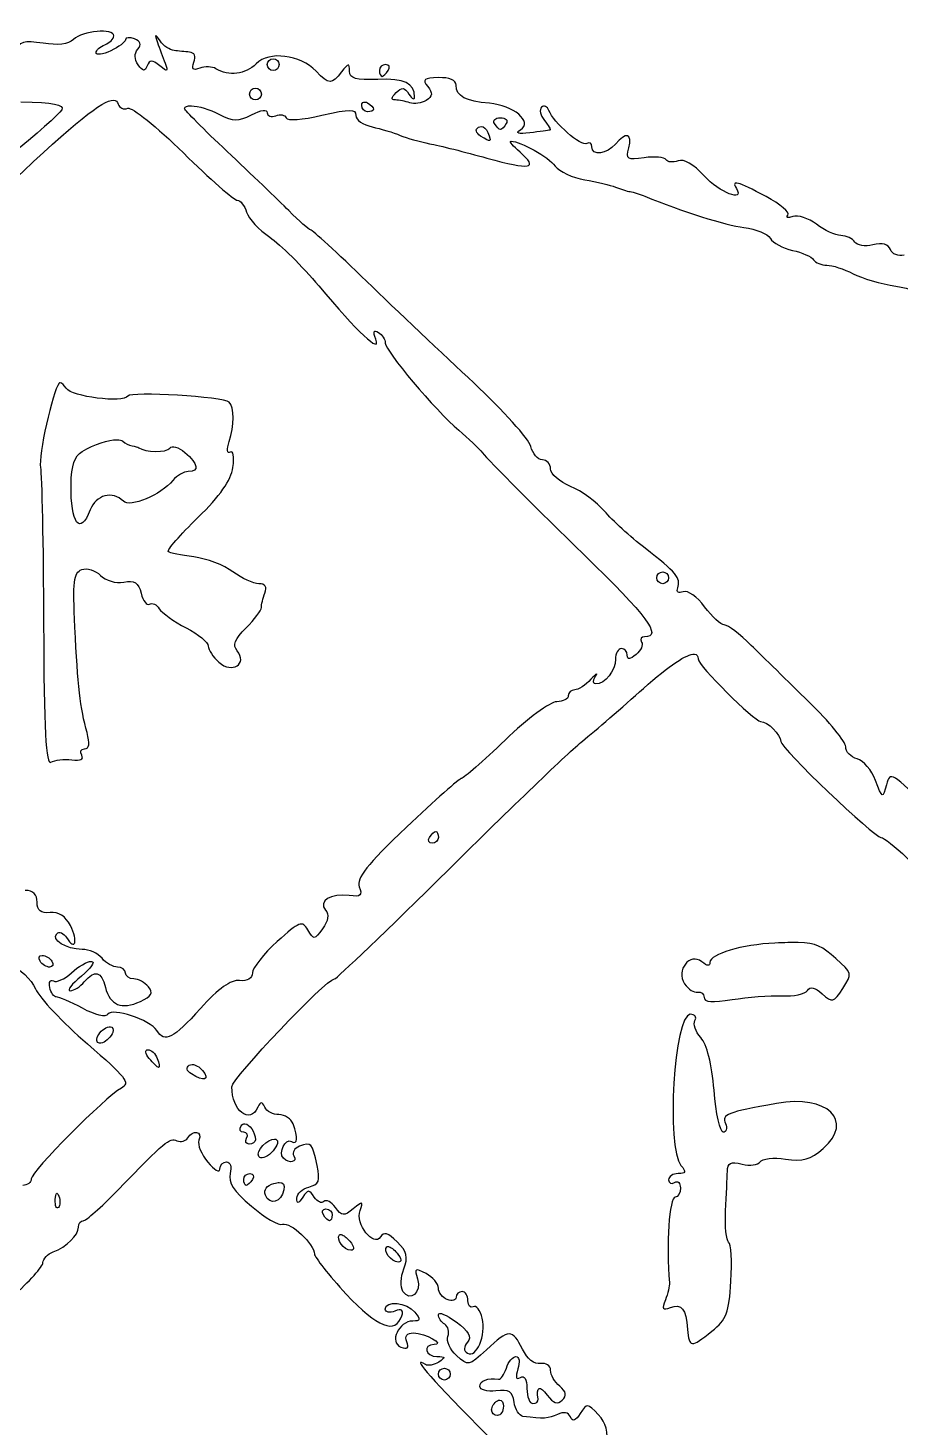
# Model space of a CAD drawing. Extents: x 1 to 209, y 3 to 284.
# Drawn here: x 139.62 to 161.91, y 199.59 to 235.37 of the extents above; entities that cross this region are included whole.
import ezdxf

# ---------------------------------------------------------------- set-up
doc = ezdxf.new("R2010")
doc.units = 0
doc.layers.add('Layer_1', color=7, linetype='CONTINUOUS')

msp = doc.modelspace()

# ---------------------------------------------------------------- linework, layer by layer
at = {"layer": 'Layer_1', "color": 7}
for points in [[(145.886842, 234.582588), (145.886842, 234.582588)], [(148.761427, 234.431553), (148.761427, 234.431553)], [(145.434293, 233.828524), (145.434293, 233.828524)], [(141.801785, 233.519843), (141.801785, 233.519843)], [(143.797734, 233.377078), (143.797734, 233.377078)], [(148.241631, 233.474645), (148.241631, 233.474645)], [(151.693894, 233.073909), (151.693894, 233.073909)], [(151.199452, 232.846811), (151.199452, 232.846811)], [(140.446895, 226.293964), (140.446895, 226.293964)], [(141.892734, 224.840409), (141.892734, 224.840409)], [(155.841787, 221.459805), (155.841787, 221.459805)], [(156.652626, 219.356919), (156.652626, 219.356919)], [(150.043555, 214.823174), (150.043555, 214.823174)], [(159.302317, 211.98276), (159.302317, 211.98276)], [(139.986631, 211.65534), (139.986631, 211.65534)], [(156.546793, 210.147215), (156.546793, 210.147215)], [(141.727922, 209.828611), (141.727922, 209.828611)], [(142.68483, 209.242119), (142.68483, 209.242119)], [(143.814823, 208.862881), (143.814823, 208.862881)], [(143.931129, 207.126003), (143.931129, 207.126003)], [(145.166402, 207.348693), (145.166402, 207.348693)], [(145.92267, 206.958984), (145.92267, 206.958984)], [(145.292631, 206.074835), (145.292631, 206.074835)], [(146.041731, 205.84498), (146.041731, 205.84498)], [(140.348231, 205.564961), (140.348231, 205.564961)], [(147.235664, 205.16974), (147.235664, 205.16974)], [(147.626476, 204.513243), (147.626476, 204.513243)], [(148.833637, 204.211728), (148.833637, 204.211728)], [(150.261286, 201.096811), (150.261286, 201.096811)], [(151.677356, 200.284869), (151.677356, 200.284869)]]:
    msp.add_lwpolyline(points, dxfattribs=at)
for points in [[(140.005923, 234.976705), (139.51848, 235.054658), (139.401158, 235.01936), (139.257374, 234.750707)], [(140.783138, 235.073719), (140.654309, 234.951271), (140.379492, 234.916976), (140.005923, 234.976705)], [(141.812258, 235.165221), (141.812256, 235.367507), (141.017972, 235.296912), (140.783138, 235.073719)], [(141.586258, 234.939223), (141.710695, 234.986978), (141.812258, 235.088448), (141.812258, 235.165221)], [(142.11267, 235.068207), (142.112105, 235.008596), (141.942391, 234.88132), (141.735638, 234.785435)], [(142.34418, 235.08805), (142.217623, 235.136615), (142.113234, 235.12783), (142.11267, 235.068207)], [(142.427966, 234.82402), (142.526887, 234.943208), (142.500025, 235.028245), (142.34418, 235.08805)], [(142.999576, 235.035134), (142.865399, 235.224807), (142.853864, 235.218942), (142.92902, 234.997652)], [(143.353454, 234.788742), (143.246994, 234.799918), (143.087598, 234.910693), (142.999576, 235.035134)], [(141.359709, 234.731415), (141.359709, 234.797692), (141.461817, 234.891468), (141.586258, 234.939223)], [(141.735638, 234.785435), (141.528887, 234.689533), (141.359709, 234.665138), (141.359709, 234.731415)], [(142.435682, 234.426592), (142.336179, 234.569808), (142.333382, 234.710064), (142.427966, 234.82402)], [(142.92902, 234.997652), (142.978327, 234.852474), (143.065483, 234.614766), (143.122495, 234.469589)], [(143.751433, 234.751258), (143.638857, 234.760825), (143.459914, 234.777561), (143.353454, 234.788742)], [(143.862778, 234.490535), (143.919239, 234.637674), (143.875365, 234.740703), (143.751433, 234.751258)], [(146.984311, 234.259576), (146.571784, 234.687569), (145.786458, 234.786479), (145.452482, 234.4525)], [(142.667742, 234.400687), (142.606135, 234.247959), (142.556151, 234.253203), (142.435682, 234.426592)], [(142.986345, 234.400687), (142.790353, 234.559922), (142.731981, 234.559922), (142.667742, 234.400687)], [(143.122495, 234.469589), (143.211067, 234.244042), (143.191267, 234.23421), (142.986345, 234.400687)], [(144.011055, 234.340051), (143.833856, 234.272056), (143.794364, 234.312252), (143.862778, 234.490535)], [(144.425018, 234.32627), (144.330262, 234.384769), (144.143922, 234.391043), (144.011055, 234.340051)], [(145.452482, 234.4525), (145.177812, 234.177827), (144.750519, 234.125102), (144.425018, 234.32627)], [(145.735808, 234.431553), (145.735808, 234.514513), (145.80388, 234.582588), (145.886842, 234.582588)], [(145.886842, 234.281073), (145.803882, 234.281073), (145.735808, 234.348591), (145.735808, 234.431553)], [(145.886842, 234.582588), (145.969798, 234.582588), (146.037873, 234.514513), (146.037873, 234.431553)], [(146.037873, 234.431553), (146.037873, 234.348591), (145.969795, 234.281073), (145.886842, 234.281073)], [(147.840898, 234.264534), (147.836692, 234.477352), (147.811569, 234.475075), (147.635846, 234.243591)], [(148.761427, 234.431553), (148.673572, 234.431553), (148.602127, 234.364032), (148.602127, 234.281073)], [(148.828125, 234.281073), (148.879396, 234.364032), (148.849292, 234.431553), (148.761427, 234.431553)], [(147.635846, 234.243591), (147.384279, 233.912202), (147.317573, 233.913825), (146.984311, 234.259576)], [(148.561888, 234.053971), (147.992411, 234.028543), (147.844708, 234.071638), (147.840898, 234.264534)], [(149.500057, 233.602526), (149.500057, 233.956384), (149.234517, 234.084002), (148.561888, 234.053971)], [(148.602127, 234.281073), (148.602127, 234.198113), (148.631687, 234.130039), (148.668272, 234.130039)], [(148.668272, 234.130039), (148.704856, 234.130039), (148.776854, 234.198113), (148.828125, 234.281073)], [(150.108598, 234.097518), (149.735283, 234.086907), (149.687932, 234.047311), (149.835195, 233.869866)], [(150.560594, 233.902937), (150.560594, 234.035474), (150.397597, 234.105674), (150.108598, 234.097518)], [(145.283812, 233.677492), (145.283812, 233.760452), (145.351333, 233.828524), (145.434293, 233.828524)], [(145.434293, 233.526458), (145.351333, 233.526458), (145.283812, 233.594533), (145.283812, 233.677492)], [(145.434293, 233.828524), (145.517252, 233.828524), (145.585327, 233.760452), (145.585327, 233.677492)], [(145.585327, 233.677492), (145.585327, 233.594533), (145.517252, 233.526458), (145.434293, 233.526458)], [(149.010026, 233.527009), (148.8957, 233.527009), (148.901274, 233.58748), (149.028215, 233.714424)], [(149.028215, 233.714424), (149.177372, 233.863584), (149.244558, 233.855583), (149.357842, 233.676389)], [(149.357842, 233.676389), (149.436077, 233.552646), (149.500057, 233.519566), (149.500057, 233.602526)], [(149.835195, 233.869866), (149.97432, 233.702229), (149.965605, 233.62459), (149.79661, 233.517089)], [(151.411119, 233.441572), (150.808205, 233.489417), (150.560594, 233.623543), (150.560594, 233.902937)], [(140.482173, 233.276206), (140.345535, 233.033331), (138.156871, 231.243631), (137.162757, 230.562022)], [(139.203354, 231.426327), (140.80902, 232.939744), (141.52856, 233.530531), (141.801785, 233.519843)], [(139.43707, 233.482911), (140.270272, 233.462563), (140.555334, 233.406257), (140.482173, 233.276206)], [(141.801785, 233.519843), (141.864836, 233.517303), (141.904401, 233.482638), (141.925257, 233.420075)], [(141.925257, 233.420075), (141.957947, 233.322025), (142.068742, 233.2742), (142.171649, 233.313688)], [(142.171649, 233.313688), (142.274555, 233.353177), (142.913492, 232.840122), (143.591579, 232.173776)], [(143.624102, 233.304869), (143.624102, 233.358728), (143.691875, 233.381091), (143.797734, 233.377078)], [(144.709995, 232.211258), (144.112996, 232.773797), (143.624102, 233.265953), (143.624102, 233.304869)], [(143.797734, 233.377078), (143.974165, 233.370389), (144.257087, 233.290123), (144.512109, 233.158246)], [(145.334522, 233.149426), (145.582471, 233.27806), (145.735808, 233.297119), (145.735808, 233.199589)], [(147.131484, 233.133992), (147.858742, 233.303525), (147.998547, 233.303618), (147.998547, 233.132891)], [(148.149578, 233.384797), (148.149578, 233.450684), (148.187543, 233.483736), (148.241631, 233.474645)], [(148.300062, 233.224943), (148.217103, 233.224943), (148.149578, 233.29695), (148.149578, 233.384797)], [(148.241631, 233.474645), (148.259665, 233.471625), (148.279321, 233.464305), (148.300062, 233.451492)], [(148.300062, 233.451492), (148.383024, 233.400226), (148.451093, 233.32822), (148.451093, 233.291641)], [(148.451093, 233.291641), (148.451093, 233.255048), (148.383024, 233.224943), (148.300062, 233.224943)], [(149.379342, 233.453145), (149.268855, 233.493752), (149.102792, 233.527009), (149.010026, 233.527009)], [(149.79661, 233.517089), (149.677507, 233.441397), (149.489826, 233.412542), (149.379342, 233.453145)], [(152.207626, 232.765229), (152.532707, 232.966143), (152.031, 233.392383), (151.411119, 233.441572)], [(152.746716, 233.3418), (152.682059, 233.281588), (152.715087, 233.129247), (152.820026, 233.002803)], [(152.934678, 233.254709), (152.896169, 233.362815), (152.811378, 233.402015), (152.746716, 233.3418)], [(153.906471, 232.412451), (153.766825, 232.326142), (153.041485, 232.954834), (152.934678, 233.254709)], [(144.512109, 233.158246), (144.871787, 232.972307), (144.990764, 232.971065), (145.334522, 233.149426)], [(145.735808, 233.199589), (145.735808, 233.112746), (145.833358, 233.078919), (145.952436, 233.124622)], [(145.952436, 233.124622), (146.071517, 233.170308), (146.19036, 233.14593), (146.216466, 233.070051)], [(146.216466, 233.070051), (146.243588, 232.991136), (146.635507, 233.018441), (147.131484, 233.133992)], [(147.998547, 233.132891), (147.998547, 233.020925), (148.185471, 232.888597), (148.413611, 232.839092)], [(151.54341, 232.923428), (151.492139, 233.006388), (151.559666, 233.073909), (151.693894, 233.073909)], [(151.693894, 232.772397), (151.662206, 232.772397), (151.594685, 232.840469), (151.54341, 232.923428)], [(151.693894, 233.073909), (151.828136, 233.073909), (151.896197, 233.006388), (151.844925, 232.923428)], [(151.844925, 232.923428), (151.793651, 232.840469), (151.725582, 232.772397), (151.693894, 232.772397)], [(152.820026, 233.002803), (152.924967, 232.876357), (152.985972, 232.76482), (152.955075, 232.755309)], [(148.413611, 232.839092), (148.641748, 232.789573), (148.963721, 232.691704), (149.12964, 232.621914)], [(149.12964, 232.621914), (149.295558, 232.552137), (149.635377, 232.456105), (149.884254, 232.408593)], [(151.187878, 232.605378), (151.062044, 232.685109), (151.041481, 232.770631), (151.134408, 232.828068)], [(151.134408, 232.828068), (151.155183, 232.84091), (151.176996, 232.847093), (151.199452, 232.846811)], [(151.371983, 232.696327), (151.471932, 232.435864), (151.46252, 232.431357), (151.187878, 232.605378)], [(151.199452, 232.846811), (151.266824, 232.845964), (151.336307, 232.789294), (151.371983, 232.696327)], [(152.447405, 232.686407), (152.146246, 232.651713), (152.066278, 232.677884), (152.207626, 232.765229)], [(152.955075, 232.755309), (152.924177, 232.745854), (152.695636, 232.715005), (152.447405, 232.686407)], [(154.973074, 232.300005), (155.070948, 232.674274), (154.903241, 232.721569), (154.632973, 232.395916)], [(143.591579, 232.173776), (144.269666, 231.507432), (144.889387, 230.962204), (144.968516, 230.962204)], [(146.283714, 230.698174), (146.015213, 230.967792), (145.306996, 231.648732), (144.709995, 232.211258)], [(149.884254, 232.408593), (150.133132, 232.361078), (150.792524, 232.195177), (151.349936, 232.03983)], [(151.349936, 232.03983), (152.46543, 231.728943), (152.684045, 231.768172), (152.196049, 232.191415)], [(152.196049, 232.191415), (152.018946, 232.345011), (151.915374, 232.470882), (151.965643, 232.470882)], [(151.965643, 232.470882), (152.206946, 232.470882), (152.921781, 232.069709), (153.093428, 231.838086)], [(154.029943, 232.329218), (154.029943, 232.417082), (153.974329, 232.454398), (153.906471, 232.412451)], [(154.632973, 232.395916), (154.417, 232.135679), (154.029943, 232.0928), (154.029943, 232.329218)], [(155.371049, 232.04865), (154.938995, 231.98524), (154.897571, 232.011278), (154.973074, 232.300005)], [(153.093428, 231.838086), (153.199513, 231.694943), (153.539328, 231.53601), (153.848043, 231.484758)], [(155.926674, 232.000144), (155.88619, 232.065645), (155.636203, 232.087565), (155.371049, 232.04865)], [(156.233701, 231.970378), (156.105417, 231.921161), (155.967156, 231.934652), (155.926674, 232.000144)], [(156.89902, 231.586731), (156.628671, 231.882714), (156.379604, 232.026368), (156.233701, 231.970378)], [(153.848043, 231.484758), (154.156754, 231.433501), (154.510737, 231.349475), (154.635177, 231.298447)], [(157.725291, 231.264269), (157.949906, 230.900838), (157.290381, 231.158236), (156.89902, 231.586731)], [(158.482659, 231.059771), (157.751853, 231.448806), (157.583268, 231.494069), (157.725291, 231.264269)], [(154.635177, 231.298447), (154.759615, 231.247435), (154.92925, 231.195503), (155.012209, 231.18269)], [(155.012209, 231.18269), (155.095169, 231.169934), (155.264801, 231.117742), (155.389241, 231.066384)], [(144.968516, 230.962204), (145.047645, 230.962204), (145.155858, 230.825978), (145.208845, 230.659035)], [(155.389241, 231.066384), (156.333788, 230.676609), (157.444928, 230.324379), (157.91546, 230.266021)], [(159.041592, 230.582968), (159.101765, 230.649443), (158.85013, 230.864152), (158.482659, 231.059771)], [(145.208845, 230.659035), (145.261832, 230.49209), (145.527037, 230.203605), (145.798647, 230.017973)], [(146.840993, 230.208143), (146.802938, 230.208143), (146.552217, 230.428556), (146.283714, 230.698174)], [(159.167822, 230.546036), (159.038253, 230.499941), (158.981419, 230.516482), (159.041592, 230.582968)], [(159.770851, 230.347047), (159.568571, 230.502518), (159.297378, 230.592132), (159.167822, 230.546036)], [(148.276358, 228.888534), (147.525026, 229.614429), (146.879048, 230.208143), (146.840993, 230.208143)], [(157.91546, 230.266021), (158.223856, 230.227769), (158.528667, 230.102993), (158.592904, 229.988207)], [(160.393724, 230.060967), (160.25344, 230.062943), (159.973134, 230.191571), (159.770851, 230.347047)], [(160.74981, 229.894501), (160.694384, 229.984172), (160.534006, 230.059274), (160.393724, 230.060967)], [(145.798647, 230.017973), (146.070247, 229.832339), (146.633717, 229.27329), (147.050455, 228.775535)], [(158.592904, 229.988207), (158.65714, 229.873422), (158.91212, 229.734978), (159.159552, 229.68063)], [(159.159552, 229.68063), (159.406985, 229.626286), (159.648009, 229.519069), (159.695334, 229.442505)], [(161.214483, 229.822842), (161.014314, 229.772615), (160.805235, 229.804808), (160.74981, 229.894501)], [(161.659866, 229.701024), (161.605646, 229.842318), (161.455597, 229.883359), (161.214483, 229.822842)], [(162.013194, 229.558812), (161.863905, 229.519778), (161.704929, 229.583591), (161.659866, 229.701024)], [(159.695334, 229.442505), (159.742663, 229.365924), (159.896251, 229.302495), (160.036535, 229.302495)], [(160.036535, 229.302495), (160.176817, 229.30193), (160.478018, 229.204101), (160.705713, 229.085316)], [(160.705713, 229.085316), (160.933407, 228.966535), (161.425563, 228.823868), (161.799324, 228.767816)], [(147.050455, 228.775535), (148.038202, 227.595762), (148.661309, 227.011539), (148.508971, 227.408521)], [(151.01259, 226.291206), (150.258715, 226.99366), (149.027693, 228.162639), (148.276358, 228.888534)], [(161.799324, 228.767816), (162.173085, 228.711767), (162.478971, 228.585659), (162.478971, 228.487798)], [(148.508971, 227.408521), (148.432766, 227.607101), (148.453323, 227.660317), (148.576219, 227.584357)], [(148.576219, 227.584357), (148.673278, 227.524368), (148.752608, 227.401912), (148.752608, 227.312058)], [(148.752608, 227.312058), (148.752608, 227.109397), (150.029012, 225.591981), (150.629496, 225.080738)], [(140.414375, 226.282387), (140.248736, 226.081563), (139.881819, 224.420366), (139.939228, 224.131546)], [(140.446895, 226.293964), (140.433603, 226.295657), (140.422427, 226.292265), (140.414375, 226.282387)], [(140.596826, 226.153403), (140.545845, 226.235888), (140.48674, 226.288977), (140.446895, 226.293964)], [(142.173302, 225.955517), (142.059429, 225.771257), (140.729835, 225.938189), (140.596826, 226.153403)], [(152.470005, 224.670082), (152.422479, 224.859439), (151.766468, 225.588749), (151.01259, 226.291206)], [(144.761811, 225.802829), (144.626065, 225.938572), (142.24946, 226.078735), (142.173302, 225.955517)], [(144.765118, 224.796862), (144.895045, 225.193212), (144.893521, 225.671105), (144.761811, 225.802829)], [(150.629496, 225.080738), (150.873643, 224.872873), (151.145387, 224.614242), (151.233076, 224.50582)], [(141.009136, 224.538341), (141.316783, 224.720628), (141.682315, 224.839368), (141.892734, 224.840409)], [(141.892734, 224.840409), (141.962875, 224.840691), (142.015989, 224.827935), (142.043768, 224.80017)], [(142.043768, 224.80017), (142.097407, 224.746533), (142.203091, 224.694277), (142.279136, 224.683863)], [(142.279136, 224.683863), (142.355181, 224.673477), (142.434781, 224.651343), (142.455525, 224.634805)], [(143.244866, 224.623231), (143.29456, 224.703639), (143.462669, 224.655381), (143.629614, 224.512436)], [(144.787716, 224.525113), (144.704997, 224.47398), (144.695593, 224.584727), (144.765118, 224.796862)], [(152.766008, 224.325574), (152.650557, 224.325574), (152.517534, 224.480722), (152.470005, 224.670082)], [(140.721952, 223.694982), (140.729403, 224.186811), (140.808439, 224.419438), (141.009136, 224.538341)], [(142.455525, 224.634805), (142.6048, 224.515831), (143.1733, 224.507429), (143.244866, 224.623231)], [(143.629614, 224.512436), (143.976347, 224.215561), (144.011204, 224.024059), (143.718359, 224.024059)], [(144.857171, 224.132096), (144.897252, 224.4052), (144.867303, 224.574302), (144.787716, 224.525113)], [(151.233076, 224.50582), (151.387288, 224.315148), (152.702119, 222.996028), (153.818277, 221.912353)], [(152.976021, 224.091857), (152.976021, 224.220519), (152.881449, 224.325574), (152.766008, 224.325574)], [(139.939228, 224.131546), (139.975734, 223.947904), (140.011703, 222.151472), (140.019154, 220.139645)], [(143.718359, 224.024059), (143.604079, 224.024059), (143.427188, 223.92352), (143.325342, 223.800815)], [(143.963099, 222.848868), (144.527877, 223.400263), (144.808922, 223.803352), (144.857171, 224.132096)], [(153.485895, 223.644823), (153.205465, 223.761993), (152.976021, 223.963178), (152.976021, 224.091857)], [(141.210882, 223.043447), (140.954111, 222.36808), (140.706881, 222.697885), (140.721952, 223.694982)], [(143.325342, 223.800815), (143.01341, 223.424949), (142.230224, 223.095107), (142.058099, 223.26724)], [(154.353508, 223.011476), (154.156836, 223.242647), (153.766325, 223.527638), (153.485895, 223.644823)], [(142.058099, 223.26724), (141.782619, 223.542712), (141.358109, 223.430684), (141.210882, 223.043447)], [(155.389792, 222.066692), (155.016558, 222.354909), (154.550175, 222.780308), (154.353508, 223.011476)], [(143.203524, 221.981255), (143.168489, 222.016293), (143.510217, 222.406711), (143.963099, 222.848868)], [(143.857816, 221.841798), (143.532874, 221.883397), (143.238559, 221.946217), (143.203524, 221.981255)], [(144.859925, 221.462009), (144.633719, 221.629239), (144.182759, 221.800198), (143.857816, 221.841798)], [(153.818277, 221.912353), (155.450839, 220.327314), (155.84023, 219.800645), (155.380422, 219.800645)], [(156.225435, 221.052456), (156.314575, 221.296175), (156.186367, 221.451572), (155.389792, 222.066692)], [(140.818966, 220.04704), (140.762776, 221.209468), (140.789666, 221.439806), (140.9926, 221.517683)], [(140.9926, 221.517683), (141.124903, 221.568454), (141.340789, 221.502443), (141.472158, 221.37106)], [(145.51973, 221.15829), (145.383055, 221.15829), (145.086135, 221.294764), (144.859925, 221.462009)], [(155.691307, 221.30877), (155.691307, 221.39173), (155.758825, 221.459805), (155.841787, 221.459805)], [(155.841787, 221.459805), (155.924747, 221.459805), (155.992822, 221.39173), (155.992822, 221.30877)], [(141.472158, 221.37106), (141.608926, 221.234298), (141.863332, 221.161267), (142.066919, 221.200183)], [(142.066919, 221.200183), (142.343338, 221.25302), (142.44182, 221.188894), (142.511199, 220.912449)], [(145.676826, 220.919614), (145.737481, 221.077673), (145.684361, 221.15829), (145.51973, 221.15829)], [(155.841787, 221.15829), (155.758825, 221.15829), (155.691307, 221.225811), (155.691307, 221.30877)], [(155.992822, 221.30877), (155.992822, 221.225811), (155.924747, 221.15829), (155.841787, 221.15829)], [(142.511199, 220.912449), (142.560283, 220.716891), (142.657164, 220.591994), (142.726173, 220.634635)], [(145.585327, 220.549198), (145.585327, 220.621599), (145.626472, 220.788387), (145.676826, 220.919614)], [(156.364892, 220.950481), (156.246762, 220.905156), (156.18745, 220.948505), (156.225435, 221.052456)], [(156.913351, 220.565733), (156.718934, 220.828699), (156.481571, 220.995264), (156.364892, 220.950481)], [(142.726173, 220.634635), (142.795185, 220.677293), (142.9069, 220.625152), (142.974218, 220.518881)], [(142.974218, 220.518881), (143.041537, 220.412619), (143.351036, 220.192068), (143.662135, 220.02885)], [(145.195064, 220.027197), (145.409725, 220.241849), (145.585327, 220.476796), (145.585327, 220.549198)], [(157.41661, 220.102714), (157.328512, 220.102431), (157.101918, 220.310686), (156.913351, 220.565733)], [(140.019154, 220.139645), (140.029257, 217.413364), (140.077193, 216.50944), (140.207119, 216.590368)], [(141.129853, 217.349393), (140.956496, 217.979906), (140.891813, 218.540091), (140.818966, 220.04704)], [(143.662135, 220.02885), (143.973231, 219.86563), (144.227683, 219.656342), (144.227683, 219.563624)], [(144.965208, 219.44401), (144.846331, 219.587257), (144.905894, 219.738029), (145.195064, 220.027197)], [(158.104527, 219.581263), (157.814171, 219.868241), (157.504709, 220.102714), (157.41661, 220.102714)], [(155.303251, 219.666703), (155.348714, 219.593142), (155.285104, 219.449505), (155.16159, 219.346996)], [(155.380422, 219.800645), (155.292563, 219.800645), (155.257791, 219.740261), (155.303251, 219.666703)], [(144.227683, 219.563624), (144.227683, 219.470905), (144.350627, 219.283631), (144.501085, 219.147456)], [(144.501085, 219.147456), (144.83382, 218.846345), (145.243824, 219.108309), (144.965208, 219.44401)], [(154.786211, 219.499131), (154.703252, 219.499133), (154.635177, 219.376708), (154.635177, 219.227382)], [(154.937243, 219.32991), (154.937243, 219.423021), (154.869174, 219.499131), (154.786211, 219.499131)], [(155.16159, 219.346996), (155.005679, 219.217608), (154.937243, 219.212367), (154.937243, 219.32991)], [(155.35286, 218.481036), (156.011931, 219.068934), (156.46641, 219.372167), (156.652626, 219.356919)], [(156.652626, 219.356919), (156.714698, 219.351839), (156.746883, 219.311803), (156.746883, 219.234547)], [(159.57517, 218.140386), (159.056671, 218.645916), (158.394885, 219.294282), (158.104527, 219.581263)], [(154.635177, 219.227382), (154.635177, 218.937432), (154.363488, 218.594035), (154.134123, 218.594035)], [(156.746883, 219.234547), (156.746883, 219.070226), (158.17708, 217.637988), (158.342652, 217.636577)], [(154.007896, 218.714203), (153.870158, 218.565116), (153.683231, 218.443004), (153.592829, 218.443004)], [(154.126407, 218.789717), (154.198783, 218.89734), (154.145626, 218.863298), (154.007896, 218.714203)], [(154.134123, 218.594035), (154.053043, 218.594035), (154.049707, 218.675702), (154.126407, 218.789717)], [(153.428567, 218.29252), (153.428567, 218.209561), (153.295497, 218.141489), (153.132564, 218.141489)], [(153.592829, 218.443004), (153.502428, 218.443004), (153.428567, 218.37548), (153.428567, 218.29252)], [(153.791268, 217.134419), (154.115194, 217.397817), (154.818088, 218.004019), (155.35286, 218.481036)], [(153.132564, 218.141489), (152.969632, 218.141489), (152.377143, 217.700113), (151.816263, 217.160877)], [(160.517747, 216.988346), (160.517747, 217.116452), (160.093666, 217.634861), (159.57517, 218.140386)], [(158.342652, 217.636577), (158.520392, 217.634883), (158.858591, 217.29898), (158.858591, 217.124496)], [(141.067564, 216.934879), (141.186752, 216.934879), (141.20705, 217.068633), (141.129853, 217.349393)], [(151.816263, 217.160877), (151.255383, 216.621641), (150.75364, 216.180815), (150.701155, 216.180815)], [(140.9926, 216.771168), (140.936904, 216.861287), (140.970728, 216.934879), (141.067564, 216.934879)], [(150.375386, 213.854136), (151.93021, 215.395103), (153.467339, 216.871021), (153.791268, 217.134419)], [(158.858591, 217.124496), (158.858591, 216.956895), (161.244023, 214.67214), (161.418984, 214.67214)], [(160.809892, 216.679115), (160.649192, 216.721141), (160.517747, 216.860237), (160.517747, 216.988346)], [(140.207119, 216.590368), (140.302993, 216.650055), (140.541956, 216.678551), (140.737937, 216.653207)], [(140.737937, 216.653207), (140.964347, 216.623932), (141.056944, 216.667064), (140.9926, 216.771168)], [(161.281181, 216.127348), (161.182832, 216.388655), (160.970592, 216.637092), (160.809892, 216.679115)], [(150.701155, 216.180815), (150.64867, 216.180815), (150.015377, 215.618942), (149.293902, 214.932312)], [(161.558441, 216.018207), (161.461038, 215.657491), (161.457609, 215.658574), (161.281181, 216.127348)], [(162.708827, 215.33911), (161.703238, 216.337609), (161.652831, 216.367745), (161.558441, 216.018207)], [(149.293902, 214.932312), (148.279683, 213.967081), (148.006139, 213.621889), (148.087292, 213.410409)], [(149.950399, 214.521659), (149.862546, 214.521659), (149.832983, 214.589181), (149.884254, 214.67214)], [(149.884254, 214.67214), (149.935525, 214.755099), (150.00697, 214.823174), (150.043555, 214.823174)], [(150.110252, 214.67214), (150.110252, 214.589181), (150.038252, 214.521659), (149.950399, 214.521659)], [(150.043555, 214.823174), (150.080139, 214.823174), (150.110252, 214.755099), (150.110252, 214.67214)], [(161.418984, 214.67214), (161.553322, 214.67214), (162.629452, 213.674865), (162.629452, 213.550417)], [(147.451188, 211.05231), (147.504779, 211.05231), (148.820561, 212.313166), (150.375386, 213.854136)], [(139.853238, 213.014635), (139.853238, 213.213971), (139.752239, 213.314496), (139.551723, 213.314496)], [(147.831528, 213.183308), (147.35841, 213.244488), (147.031264, 213.043689), (147.22464, 212.810687)], [(148.087292, 213.410409), (148.172918, 213.187256), (148.125804, 213.145253), (147.831528, 213.183308)], [(140.183416, 212.750605), (139.942491, 212.724386), (139.853238, 212.795749), (139.853238, 213.014635)], [(140.703763, 212.414912), (140.576441, 212.663799), (140.404238, 212.77465), (140.183416, 212.750605)], [(146.771541, 212.303567), (146.63142, 212.550859), (146.562479, 212.524624), (145.988264, 212.00536)], [(147.22464, 212.810687), (147.321112, 212.694445), (147.295354, 212.533364), (147.148019, 212.333884)], [(141.004174, 211.808575), (140.597213, 211.811513), (140.202957, 212.055217), (140.356497, 212.208758)], [(140.356497, 212.208758), (140.420824, 212.273085), (140.533913, 212.227525), (140.607852, 212.107886)], [(140.607852, 212.107886), (140.828353, 211.751112), (140.90981, 212.012125), (140.703763, 212.414912)], [(147.148019, 212.333884), (146.936624, 212.047662), (146.917506, 212.045969), (146.771541, 212.303567)], [(141.512397, 211.580373), (141.409124, 211.70481), (141.180676, 211.807446), (141.004174, 211.808575)], [(145.988264, 212.00536), (145.642011, 211.692243), (145.357175, 211.333008), (145.354918, 211.206649)], [(158.708107, 211.968428), (157.874648, 211.932324), (157.048951, 211.686474), (157.048951, 211.47454)], [(159.302317, 211.98276), (159.14661, 211.98561), (158.955192, 211.979125), (158.708107, 211.968428)], [(160.268048, 211.570453), (159.913918, 211.881896), (159.76944, 211.974206), (159.302317, 211.98276)], [(139.135005, 211.4343), (139.412686, 211.317209), (139.708311, 211.040482), (139.812999, 210.799853)], [(139.928755, 211.504856), (139.877481, 211.587815), (139.903666, 211.65534), (139.986631, 211.65534)], [(140.172942, 211.353825), (140.089983, 211.353825), (139.980027, 211.421897), (139.928755, 211.504856)], [(139.986631, 211.65534), (140.06959, 211.65534), (140.179549, 211.587815), (140.23082, 211.504856)], [(140.23082, 211.504856), (140.282092, 211.421897), (140.25591, 211.353825), (140.172942, 211.353825)], [(140.729118, 211.208302), (140.904129, 211.371353), (141.135131, 211.502336), (141.242299, 211.499344)], [(141.242299, 211.499344), (141.349468, 211.496353), (141.233748, 211.32687), (140.984882, 211.122865)], [(141.908169, 211.353825), (141.793889, 211.353825), (141.615674, 211.455933), (141.512397, 211.580373)], [(156.842243, 211.48832), (156.536839, 211.741781), (156.172024, 211.275881), (156.402374, 210.926631)], [(157.048951, 211.47454), (157.048951, 211.371551), (156.976993, 211.376496), (156.842243, 211.48832)], [(160.444987, 210.80812), (160.689733, 211.181647), (160.684329, 211.204334), (160.268048, 211.570453)], [(140.268853, 210.999943), (140.347226, 210.951508), (140.554103, 211.045251), (140.729118, 211.208302)], [(140.984882, 211.122865), (140.736004, 210.918864), (140.608566, 210.75191), (140.702109, 210.751345)], [(141.060399, 210.976793), (141.328679, 211.30005), (141.493438, 211.257138), (141.598938, 210.836785)], [(142.115977, 211.202791), (142.115977, 211.28575), (142.022452, 211.353825), (141.908169, 211.353825)], [(142.323786, 211.05231), (142.2095, 211.05231), (142.115977, 211.119831), (142.115977, 211.202791)], [(145.354918, 211.206649), (145.352378, 211.062532), (145.22938, 210.989603), (145.025841, 211.010967)], [(139.812999, 210.799853), (139.915087, 210.565203), (140.510963, 209.932387), (141.137569, 209.393151)], [(140.178454, 210.835682), (140.149738, 210.974326), (140.190477, 211.048381), (140.268853, 210.999943)], [(140.343819, 210.592045), (140.281533, 210.587529), (140.207167, 210.697034), (140.178454, 210.835682)], [(140.702109, 210.751345), (140.795649, 210.751063), (140.957122, 210.852352), (141.060399, 210.976793)], [(141.598938, 210.836785), (141.714279, 210.377237), (142.012207, 210.257516), (142.49356, 210.476842)], [(142.699715, 210.849463), (142.607244, 210.960881), (142.438064, 211.05231), (142.323786, 211.05231)], [(142.49356, 210.476842), (142.783831, 210.609094), (142.830158, 210.69229), (142.699715, 210.849463)], [(145.025841, 211.010967), (144.803281, 211.034307), (144.489876, 210.809172), (144.02704, 210.294388)], [(144.831263, 208.291824), (144.831263, 208.510817), (147.243315, 211.05231), (147.451188, 211.05231)], [(156.402374, 210.926631), (156.493543, 210.788407), (156.642427, 210.692016), (156.733105, 210.71276)], [(156.733105, 210.71276), (156.823785, 210.733503), (156.897917, 210.673601), (156.897917, 210.579367)], [(158.885599, 210.616849), (159.190831, 210.604149), (159.485962, 210.667474), (159.541546, 210.75741)], [(159.541546, 210.75741), (159.609426, 210.86724), (159.732836, 210.839065), (159.917474, 210.67197)], [(159.917474, 210.67197), (160.175234, 210.438702), (160.208533, 210.447242), (160.444987, 210.80812)], [(141.015201, 210.301003), (140.708154, 210.465573), (140.406106, 210.59656), (140.343819, 210.592045)], [(156.897917, 210.579367), (156.897917, 210.45922), (157.112078, 210.442786), (157.614496, 210.524244)], [(157.614496, 210.524244), (158.008554, 210.588136), (158.58037, 210.629549), (158.885599, 210.616849)], [(141.663979, 210.148315), (141.610416, 210.061648), (141.345816, 210.12379), (141.015201, 210.301003)], [(142.915239, 209.732148), (142.739965, 210.006118), (141.774607, 210.327315), (141.663979, 210.148315)], [(144.02704, 210.294388), (143.32789, 209.516767), (143.120248, 209.411696), (142.915239, 209.732148)], [(156.546793, 210.147215), (156.135778, 210.147215), (155.925125, 206.746208), (156.307564, 206.285399)], [(156.665854, 209.986811), (156.720357, 210.074997), (156.6667, 210.147215), (156.546793, 210.147215)], [(141.390026, 209.553004), (141.426319, 209.661888), (141.545172, 209.780741), (141.654059, 209.817034)], [(141.785797, 209.685296), (141.749509, 209.576412), (141.631199, 209.457559), (141.522317, 209.421263)], [(141.654059, 209.817034), (141.68234, 209.826461), (141.7073, 209.830389), (141.727922, 209.828611)], [(141.727922, 209.828611), (141.789788, 209.823305), (141.814084, 209.77014), (141.785797, 209.685296)], [(156.814684, 209.551901), (156.678108, 209.702811), (156.611351, 209.898625), (156.665854, 209.986811)], [(141.137569, 209.393151), (142.130269, 208.538872), (142.242373, 208.392933), (142.007937, 208.261507)], [(141.522317, 209.421263), (141.409189, 209.383555), (141.352315, 209.43989), (141.390026, 209.553004)], [(157.15313, 208.20418), (157.096214, 208.883071), (156.971698, 209.378399), (156.814684, 209.551901)], [(142.719558, 209.016119), (142.611325, 209.146531), (142.596545, 209.242119), (142.68483, 209.242119)], [(142.68483, 209.242119), (142.769071, 209.242117), (142.876857, 209.140559), (142.924609, 209.016119)], [(142.959336, 208.78957), (142.93062, 208.78957), (142.822834, 208.891678), (142.719558, 209.016119)], [(142.924609, 209.016119), (142.972367, 208.891678), (142.988055, 208.78957), (142.959336, 208.78957)], [(143.796631, 208.622551), (143.67232, 208.701317), (143.651041, 208.788436), (143.742063, 208.844691)], [(143.742063, 208.844691), (143.762665, 208.85742), (143.787444, 208.863194), (143.814823, 208.862881)], [(144.078302, 208.7124), (144.281835, 208.467157), (144.121988, 208.416394), (143.796631, 208.622551)], [(143.814823, 208.862881), (143.896952, 208.861752), (144.001414, 208.805045), (144.078302, 208.7124)], [(142.007937, 208.261507), (141.586495, 208.025242), (139.702757, 206.129344), (139.702757, 205.94144)], [(145.497132, 207.771476), (145.28901, 207.325506), (144.831263, 207.68324), (144.831263, 208.291824)], [(157.388498, 207.130411), (157.308694, 207.130411), (157.202635, 207.613686), (157.15313, 208.20418)], [(145.672968, 207.771476), (145.602582, 207.922313), (145.567521, 207.922313), (145.497132, 207.771476)], [(158.753858, 207.869041), (157.465443, 207.636569), (157.35609, 207.593465), (157.44748, 207.355309)], [(159.945036, 206.718655), (160.747896, 207.425571), (160.047333, 208.10243), (158.753858, 207.869041)], [(146.034015, 207.58296), (145.883887, 207.58296), (145.721364, 207.667779), (145.672968, 207.771476)], [(146.39892, 207.344285), (146.348563, 207.47551), (146.184146, 207.58296), (146.034015, 207.58296)], [(143.704028, 206.985993), (143.771902, 207.095817), (143.865538, 207.139095), (143.931129, 207.126003)], [(143.931129, 207.126003), (143.99672, 207.112908), (144.034084, 207.043812), (143.990108, 206.929218)], [(145.132778, 207.130411), (145.040023, 207.130411), (145.010437, 207.205612), (145.067184, 207.297431)], [(145.067184, 207.297431), (145.092527, 207.338437), (145.127876, 207.353381), (145.166402, 207.348693)], [(145.208295, 206.97938), (145.259566, 207.062339), (145.225539, 207.130411), (145.132778, 207.130411)], [(145.166402, 207.348693), (145.281983, 207.334639), (145.427982, 207.14301), (145.432089, 206.941895)], [(146.355373, 206.894493), (146.511411, 206.798058), (146.531014, 207.000053), (146.39892, 207.344285)], [(157.44748, 207.355309), (157.494907, 207.231715), (157.468308, 207.130411), (157.388498, 207.130411)], [(141.899349, 205.634964), (143.146501, 206.919707), (143.230182, 206.989351), (143.425664, 206.914336)], [(143.425664, 206.914336), (143.52962, 206.874447), (143.654994, 206.90666), (143.704028, 206.985993)], [(143.990108, 206.929218), (143.947602, 206.818449), (144.049318, 206.564003), (144.216106, 206.363673)], [(145.274439, 206.828897), (145.186589, 206.828897), (145.157023, 206.896421), (145.208295, 206.97938)], [(145.432089, 206.941895), (145.4335, 206.879677), (145.362295, 206.828897), (145.274439, 206.828897)], [(145.520833, 206.508642), (145.434471, 206.648382), (145.754073, 206.968676), (145.92267, 206.958984)], [(145.983853, 206.933076), (146.033208, 206.883724), (145.967907, 206.737437), (145.838884, 206.60841)], [(145.92267, 206.958984), (145.946743, 206.957573), (145.967537, 206.949388), (145.983853, 206.933076)], [(146.148668, 206.466199), (146.012699, 206.602165), (146.200103, 206.990457), (146.355373, 206.894493)], [(146.562631, 206.773225), (146.429346, 206.722081), (146.362722, 206.611481), (146.414355, 206.527935)], [(147.008012, 206.282644), (146.883456, 206.864648), (146.862461, 206.888282), (146.562631, 206.773225)], [(145.838884, 206.60841), (145.709857, 206.479384), (145.566689, 206.434446), (145.520833, 206.508642)], [(146.414355, 206.527935), (146.51471, 206.365561), (146.299341, 206.315526), (146.148668, 206.466199)], [(158.330525, 206.375797), (158.382188, 206.459374), (158.674328, 206.490368), (158.980959, 206.444149)], [(158.980959, 206.444149), (159.426549, 206.37698), (159.618705, 206.431336), (159.945036, 206.718655)], [(144.216106, 206.363673), (144.382896, 206.16334), (144.521414, 206.084135), (144.524236, 206.187834)], [(144.524236, 206.187834), (144.527058, 206.291534), (144.605231, 206.37635), (144.697868, 206.37635)], [(144.697868, 206.37635), (144.792076, 206.37635), (144.831336, 206.243189), (144.787166, 206.074285)], [(144.787166, 206.074285), (144.729479, 205.853689), (144.875829, 205.629226), (145.329563, 205.240846)], [(145.132778, 205.923801), (145.132778, 206.006761), (145.204775, 206.074835), (145.292631, 206.074835)], [(145.292631, 206.074835), (145.380484, 206.074835), (145.410047, 206.006761), (145.358776, 205.923801)], [(146.799653, 205.731427), (147.058307, 205.799065), (147.092224, 205.889153), (147.008012, 206.282644)], [(156.237562, 206.074835), (156.102967, 206.074835), (155.992822, 206.002838), (155.992822, 205.914982)], [(156.307564, 206.285399), (156.445164, 206.119599), (156.430029, 206.074835), (156.237562, 206.074835)], [(157.449131, 205.121232), (157.469253, 205.521008), (157.489576, 205.97468), (157.493781, 206.128853)], [(157.493781, 206.128853), (157.499792, 206.349621), (157.579464, 206.389527), (157.869159, 206.316818)], [(157.869159, 206.316818), (158.071476, 206.266038), (158.278954, 206.29235), (158.330525, 206.375797)], [(139.702757, 205.94144), (139.702757, 205.848736), (139.604569, 205.77277), (139.485026, 205.77277)], [(145.199475, 205.77277), (145.162891, 205.77277), (145.132778, 205.840842), (145.132778, 205.923801)], [(145.358776, 205.923801), (145.307502, 205.840842), (145.236057, 205.77277), (145.199475, 205.77277)], [(145.689506, 205.525273), (145.638012, 205.659464), (145.721259, 205.773481), (145.906132, 205.821826)], [(145.906132, 205.821826), (145.960307, 205.835994), (146.005183, 205.843935), (146.041731, 205.84498)], [(146.041731, 205.84498), (146.15138, 205.848169), (146.184877, 205.790141), (146.159691, 205.660322)], [(146.492626, 205.447551), (146.491215, 205.559018), (146.629509, 205.686932), (146.799653, 205.731427)], [(155.992822, 205.914982), (155.992822, 205.827129), (156.060896, 205.797013), (156.143853, 205.848284)], [(156.143853, 205.848284), (156.226815, 205.899556), (156.294336, 205.835951), (156.294336, 205.706623)], [(156.294336, 205.706623), (156.294336, 205.577289), (156.235186, 205.471255), (156.162595, 205.471255)], [(140.397286, 205.21053), (140.347164, 205.160407), (140.311364, 205.249412), (140.317911, 205.408416)], [(140.317911, 205.408416), (140.321524, 205.496274), (140.332358, 205.549103), (140.348231, 205.564961)], [(140.348231, 205.564961), (140.364089, 205.580822), (140.384787, 205.559543), (140.408863, 205.499367)], [(140.408863, 205.499367), (140.452433, 205.390486), (140.447401, 205.260653), (140.397286, 205.21053)], [(141.032286, 204.867675), (141.099898, 204.867675), (141.489944, 205.213214), (141.899349, 205.634964)], [(146.159691, 205.660322), (146.097557, 205.34005), (145.79403, 205.252886), (145.689506, 205.525273)], [(146.643107, 205.471255), (146.530142, 205.299165), (146.494319, 205.29341), (146.492626, 205.447551)], [(146.934702, 205.475664), (146.809508, 205.670414), (146.773474, 205.669841), (146.643107, 205.471255)], [(147.183297, 205.35991), (147.124778, 205.30138), (147.013151, 205.353617), (146.934702, 205.475664)], [(147.477096, 205.21053), (147.374173, 205.351294), (147.241827, 205.418435), (147.183297, 205.35991)], [(148.106034, 205.129501), (148.195817, 205.369017), (148.178469, 205.373412), (147.935157, 205.175252)], [(156.162595, 205.471255), (156.009385, 205.471255), (155.926807, 204.249823), (156.014869, 203.284033)], [(145.329563, 205.240846), (145.671142, 204.948467), (146.030688, 204.740167), (146.128825, 204.777827)], [(147.168966, 205.018706), (147.117692, 205.101665), (147.147799, 205.16974), (147.235664, 205.16974)], [(147.328819, 204.867675), (147.292235, 204.867675), (147.220237, 204.935747), (147.168966, 205.018706)], [(147.235664, 205.16974), (147.323519, 205.16974), (147.394967, 205.101665), (147.394964, 205.018706)], [(147.394964, 205.018706), (147.394964, 204.935747), (147.365401, 204.867672), (147.328819, 204.867675)], [(147.935157, 205.175252), (147.695553, 204.980112), (147.642665, 204.984103), (147.477096, 205.21053)], [(148.627482, 204.456466), (148.454268, 204.177506), (147.979093, 204.790865), (148.106034, 205.129501)], [(157.526301, 204.324174), (157.463764, 204.362816), (157.429042, 204.721459), (157.449131, 205.121232)], [(140.268302, 204.072271), (140.607068, 204.200547), (140.909367, 204.499415), (140.909367, 204.706168)], [(140.909367, 204.706168), (140.909367, 204.795054), (140.964674, 204.867675), (141.032286, 204.867675)], [(146.128825, 204.777827), (146.319903, 204.851148), (146.942968, 204.269827), (146.942968, 204.018251)], [(147.875075, 204.113611), (147.692782, 204.113611), (147.480531, 204.399818), (147.585134, 204.504424)], [(147.585134, 204.504424), (147.594616, 204.513907), (147.60853, 204.516687), (147.626476, 204.513243)], [(147.626476, 204.513243), (147.680296, 204.502971), (147.766047, 204.438302), (147.844758, 204.343467)], [(147.844758, 204.343467), (147.963729, 204.200115), (147.975094, 204.113611), (147.875075, 204.113611)], [(149.055777, 204.329136), (148.824261, 204.560078), (148.712561, 204.593488), (148.627482, 204.456466)], [(149.225, 203.637911), (149.340948, 203.942875), (149.307796, 204.077741), (149.055777, 204.329136)], [(157.585283, 203.321515), (157.615371, 203.834304), (157.588839, 204.28553), (157.526301, 204.324174)], [(140.004269, 203.797765), (140.004272, 203.893709), (140.123124, 204.017297), (140.268302, 204.072271)], [(146.942968, 204.018251), (146.942968, 203.935027), (147.307619, 203.474626), (147.753807, 202.995195)], [(149.081685, 203.812096), (148.899392, 203.812096), (148.687141, 204.098306), (148.791744, 204.202909)], [(148.791744, 204.202909), (148.801226, 204.212392), (148.815704, 204.215172), (148.833637, 204.211728)], [(148.833637, 204.211728), (148.887457, 204.201456), (148.972662, 204.136787), (149.051368, 204.041952)], [(149.051368, 204.041952), (149.170339, 203.8986), (149.181701, 203.812096), (149.081685, 203.812096)], [(139.2232, 202.925743), (139.652762, 203.309419), (140.004269, 203.701821), (140.004269, 203.797765)], [(149.201849, 203.063547), (149.135473, 203.170949), (149.145763, 203.429482), (149.225, 203.637911)], [(149.794406, 203.518297), (149.514752, 203.667968), (149.489648, 203.652697), (149.57447, 203.385455)], [(149.57447, 203.385455), (149.685471, 203.035717), (149.381424, 202.772991), (149.201849, 203.063547)], [(150.110252, 203.144023), (150.110252, 203.256666), (149.968176, 203.425305), (149.794406, 203.518297)], [(156.014869, 203.284033), (156.022432, 203.201074), (155.974799, 203.002643), (155.909035, 202.843061)], [(157.101314, 202.045453), (157.474875, 202.344385), (157.537712, 202.510767), (157.585283, 203.321515)], [(147.753807, 202.995195), (148.55378, 202.13562), (149.014016, 201.956065), (149.175391, 202.440674)], [(148.752608, 202.609897), (148.752608, 202.838878), (149.298251, 202.781102), (149.506672, 202.529969)], [(150.33625, 202.852431), (150.21181, 202.900183), (150.110252, 203.031376), (150.110252, 203.144023)], [(150.562798, 202.911963), (150.562798, 202.8316), (150.460687, 202.804679), (150.33625, 202.852431)], [(150.713832, 203.058035), (150.630873, 203.058035), (150.562798, 202.992317), (150.562798, 202.911963)], [(150.864313, 202.822665), (150.864313, 202.952001), (150.796792, 203.058035), (150.713832, 203.058035)], [(155.909035, 202.843061), (155.813853, 202.612093), (155.840362, 202.572294), (156.037469, 202.64793)], [(148.999552, 202.558632), (148.863795, 202.506536), (148.752608, 202.529543), (148.752608, 202.609897)], [(149.175391, 202.440674), (149.224066, 202.58684), (149.169267, 202.62376), (148.999552, 202.558632)], [(149.506672, 202.529969), (149.660167, 202.34502), (149.651119, 202.303971), (149.455409, 202.303971)], [(150.110252, 202.468233), (150.110252, 202.548779), (150.312349, 202.465185), (150.559493, 202.282474)], [(150.999362, 202.67108), (150.925251, 202.625276), (150.864313, 202.693319), (150.864313, 202.822665)], [(151.229218, 202.375077), (151.17688, 202.583603), (151.073471, 202.716882), (150.999362, 202.67108)], [(156.037469, 202.64793), (156.328449, 202.759591), (156.434748, 202.625775), (156.478992, 202.091201)], [(149.455409, 202.303971), (149.095587, 202.303971), (148.843619, 201.755475), (149.149483, 201.638105)], [(150.271206, 202.221842), (150.182594, 202.276607), (150.110252, 202.387687), (150.110252, 202.468233)], [(150.352235, 201.912608), (150.396541, 202.028062), (150.359827, 202.167071), (150.271206, 202.221842)], [(150.559493, 202.282474), (150.887272, 202.040136), (150.966912, 201.899471), (150.85384, 201.763231)], [(150.849432, 201.483213), (151.078799, 201.341455), (151.336677, 201.946918), (151.229218, 202.375077)], [(149.149483, 201.638105), (149.320608, 201.572443), (149.364466, 201.611914), (149.302171, 201.774254)], [(149.302171, 201.774254), (149.244891, 201.923519), (149.304429, 202.001113), (149.474149, 201.999702)], [(149.474149, 201.999702), (149.779338, 201.99688), (150.291309, 201.706208), (149.997253, 201.702595)], [(150.574375, 201.420373), (150.40787, 201.575496), (150.307932, 201.797154), (150.352235, 201.912608)], [(150.85384, 201.763231), (150.751275, 201.639654), (150.749793, 201.544788), (150.849432, 201.483213)], [(152.257235, 201.587392), (152.003348, 202.106681), (151.911169, 202.104889), (151.338909, 201.570303)], [(156.478992, 202.091201), (156.518398, 201.615103), (156.559247, 201.611674), (157.101314, 202.045453)], [(149.777868, 201.191067), (149.416843, 201.414189), (149.811198, 200.953854), (151.128346, 199.612937)], [(149.997253, 201.702595), (149.70239, 201.698983), (149.776378, 201.399212), (150.07277, 201.396672)], [(151.338909, 201.570303), (150.885435, 201.146696), (150.871372, 201.143679), (150.574375, 201.420373)], [(152.71805, 201.216975), (152.560031, 201.189826), (152.381481, 201.333271), (152.257235, 201.587392)], [(150.117418, 201.255561), (149.99694, 201.179361), (149.844049, 201.150165), (149.777868, 201.191067)], [(150.07277, 201.396672), (150.291735, 201.394696), (150.299129, 201.37051), (150.117418, 201.255561)], [(150.110252, 200.946327), (150.110252, 201.029286), (150.178327, 201.096811), (150.261286, 201.096811)], [(150.261286, 201.096811), (150.344243, 201.096811), (150.411767, 201.029286), (150.411767, 200.946327)], [(151.64704, 200.816242), (151.704201, 200.808114), (151.793905, 200.935885), (151.846029, 201.100118)], [(151.846029, 201.100118), (151.898155, 201.264352), (152.00836, 201.398876), (152.091319, 201.398876)], [(152.140378, 201.078068), (152.071914, 200.862411), (152.093594, 200.791438), (152.205972, 200.86089)], [(152.091319, 201.398876), (152.176477, 201.398876), (152.197819, 201.259046), (152.140378, 201.078068)], [(152.976021, 201.046649), (152.976021, 201.165645), (152.861213, 201.241585), (152.71805, 201.216975)], [(153.208632, 200.6393), (153.080675, 200.745492), (152.976021, 200.928731), (152.976021, 201.046649)], [(150.261286, 200.795296), (150.178327, 200.795296), (150.110252, 200.863368), (150.110252, 200.946327)], [(150.411767, 200.946327), (150.411767, 200.863368), (150.344243, 200.795296), (150.261286, 200.795296)], [(151.166381, 200.633789), (151.166381, 200.77952), (151.3678, 200.856002), (151.64704, 200.816242)], [(152.205972, 200.86089), (152.311458, 200.926086), (152.372991, 200.821935), (152.372991, 200.578117)], [(151.580895, 200.52079), (151.352755, 200.49412), (151.166381, 200.544891), (151.166381, 200.633789)], [(152.043915, 200.229748), (152.00518, 200.502476), (151.914236, 200.55977), (151.580895, 200.52079)], [(152.372991, 200.578117), (152.372991, 200.365824), (152.440513, 200.192266), (152.523472, 200.192266)], [(152.656867, 200.305265), (152.605661, 200.629581), (152.697781, 200.670669), (152.890581, 200.409444)], [(152.890581, 200.409444), (153.04735, 200.197036), (153.1528, 200.162026), (153.274228, 200.281564)], [(153.274228, 200.281564), (153.396606, 200.40203), (153.378724, 200.498136), (153.208632, 200.6393)], [(151.467896, 200.032412), (151.467896, 200.110475), (151.535418, 200.215959), (151.618377, 200.26723)], [(151.618377, 199.890201), (151.535418, 199.890201), (151.467896, 199.95435), (151.467896, 200.032412)], [(151.618377, 200.26723), (151.63912, 200.280043), (151.659328, 200.285659), (151.677356, 200.284869)], [(151.769408, 200.125568), (151.769411, 199.996232), (151.701336, 199.890201), (151.618377, 199.890201)], [(151.677356, 200.284869), (151.731447, 200.282611), (151.769408, 200.222568), (151.769408, 200.125568)], [(152.269912, 199.8676), (152.171984, 199.880244), (152.070415, 200.043089), (152.043915, 200.229748)], [(152.523472, 200.192266), (152.606431, 200.192266), (152.666689, 200.243046), (152.656867, 200.305265)], [(153.483138, 199.851615), (153.433295, 199.970064), (153.311609, 199.993813), (153.15241, 199.916659)], [(154.195309, 199.911698), (153.921246, 200.205869), (153.903686, 200.207018), (153.736147, 199.94091)], [(153.15241, 199.916659), (152.922247, 199.805116), (152.803281, 199.798778), (152.269912, 199.8676)], [(153.736147, 199.94091), (153.614021, 199.746948), (153.538394, 199.720297), (153.483138, 199.851615)], [(154.395952, 199.106924), (154.45749, 199.471547), (154.403656, 199.688068), (154.195309, 199.911698)], [(151.128346, 199.612937), (152.186744, 198.535441), (152.642759, 198.163678), (152.754432, 198.286716)]]:
    msp.add_open_spline(points, degree=3, dxfattribs=at)

doc.saveas('drawing.dxf')
